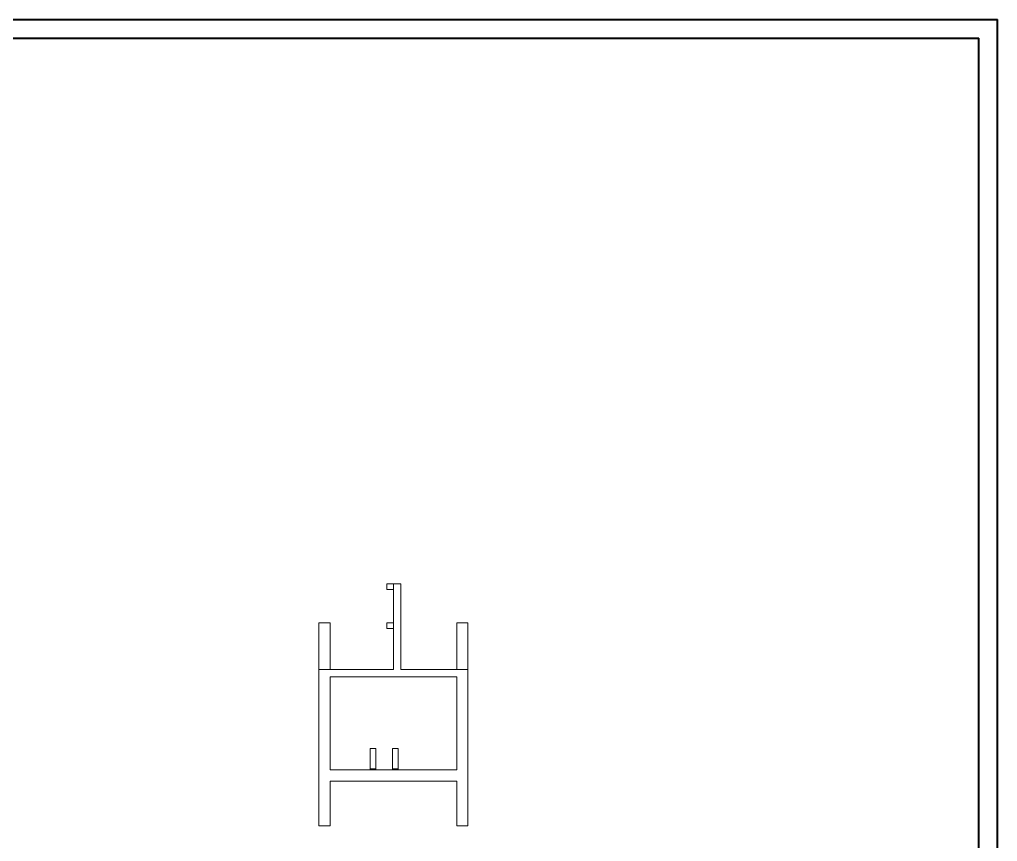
# Model space of a CAD drawing. Header units: millimetres. Extents: x 0 to 1189, y 0 to 841.
# Drawn here: x 664 to 1189, y 400 to 841 of the extents above; entities that cross this region are included whole.
import ezdxf

# ---------------------------------------------------------------- set-up
doc = ezdxf.new("R2010")
doc.units = ezdxf.units.MM

msp = doc.modelspace()

# ---------------------------------------------------------------- linework, layer by layer
at = {"color": 7, "linetype": 'Continuous', "lineweight": 40}
for p, q in [((0.08, 841.21), (1189.08, 841.21)), ((1189.08, 0.21), (1189.08, 841.21)), ((25.08, 831.21), (1179.08, 831.21)), ((1179.08, 10.21), (1179.08, 831.21))]:
    msp.add_line(p, q, dxfattribs=at)
at = {"color": 7, "linetype": 'Continuous', "lineweight": 15}
for p, q in [((860.93, 538.01), (860.93, 535.01)), ((860.93, 538.01), (864.53, 538.01)), ((864.53, 538.01), (864.53, 492.01)), ((864.53, 538.01), (868.53, 538.01)), ((868.53, 538.01), (868.53, 492.01)), ((860.93, 535.01), (864.53, 535.01)), ((824.53, 517.01), (830.53, 517.01)), ((824.53, 517.01), (824.53, 492.01)), ((830.53, 517.01), (830.53, 492.01)), ((860.93, 517.01), (860.93, 514.01)), ((864.53, 517.01), (860.93, 517.01)), ((898.53, 517.01), (898.53, 492.01)), ((898.53, 517.01), (904.53, 517.01)), ((904.53, 517.01), (904.53, 492.01)), ((864.53, 514.01), (860.93, 514.01)), ((824.53, 492.01), (824.53, 408.01)), ((824.53, 492.01), (864.53, 492.01)), ((868.53, 492.01), (904.53, 492.01)), ((904.53, 492.01), (904.53, 408.01)), ((830.53, 488.01), (898.53, 488.01)), ((830.53, 438.01), (830.53, 488.01)), ((898.53, 438.01), (898.53, 488.01)), ((855.03, 449.61), (852.03, 449.61)), ((852.03, 449.61), (852.03, 438.61)), ((855.03, 449.61), (855.03, 438.61)), ((867.03, 449.61), (864.03, 449.61)), ((864.03, 438.61), (864.03, 449.61)), ((867.03, 438.61), (867.03, 449.61)), ((898.53, 438.01), (830.53, 438.01)), ((852.03, 438.61), (852.03, 438.01)), ((852.03, 438.61), (855.03, 438.61)), ((855.03, 438.61), (855.03, 438.01)), ((867.03, 438.61), (864.03, 438.61)), ((864.03, 438.01), (864.03, 438.61)), ((867.03, 438.01), (867.03, 438.61)), ((898.53, 432.01), (830.53, 432.01)), ((830.53, 408.01), (830.53, 432.01)), ((898.53, 408.01), (898.53, 432.01)), ((830.53, 408.01), (824.53, 408.01)), ((904.53, 408.01), (898.53, 408.01))]:
    msp.add_line(p, q, dxfattribs=at)

doc.saveas('drawing.dxf')
